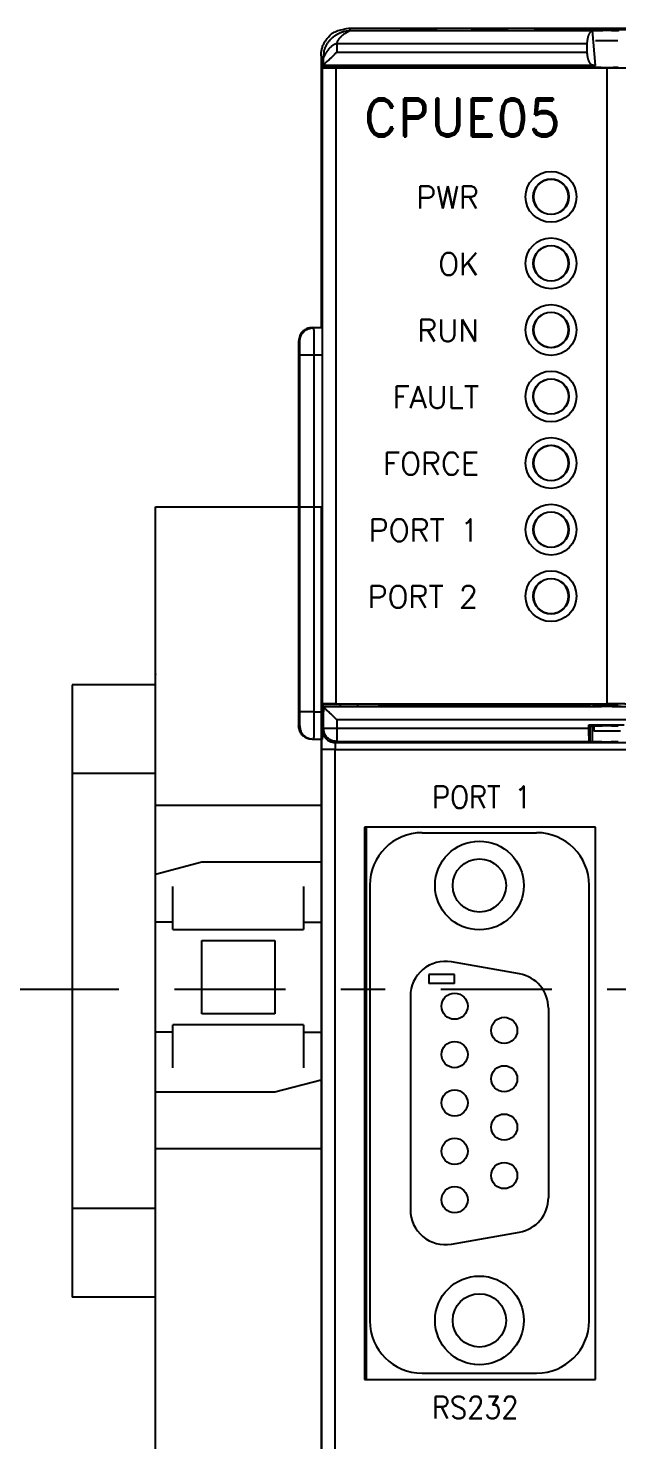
# Model space of a CAD drawing. Header units: inches. Extents: x -4 to 280, y -9 to 35.
# Drawn here: x 34.318 to 35.646, y 14.003 to 17.186 of the extents above; entities that cross this region are included whole.
import ezdxf
from ezdxf.enums import TextEntityAlignment as Align

# ---------------------------------------------------------------- set-up
doc = ezdxf.new("R2010")
doc.units = ezdxf.units.IN
doc.header["$LTSCALE"] = 0.5
doc.header["$MEASUREMENT"] = 0
doc.linetypes.add('BORDER', pattern=[1.75, 0.5, -0.25, 0.5, -0.25, 0, -0.25])
doc.linetypes.add('DOT', pattern=[0.25, 0, -0.25])
doc.layers.get('Defpoints').update_dxf_attribs({"color": 252})
for name, color, linetype in [('1', 7, 'Continuous'), ('cpue05', 7, 'Continuous'), ('DATABOLD', 1, 'Continuous'), ('DATASM', 7, 'Continuous')]:
    doc.layers.add(name, color=color, linetype=linetype)
doc.styles.add('ROMAND', font='romand')
doc.styles.add('RomanS', font='romans.shx', dxfattribs={"width": 0.85})

# ---------------------------------------------------------------- blocks, each defined once
blk = doc.blocks.new('IC200CPUE05')
at = {"layer": 'cpue05', "linetype": 'Continuous'}
for p, q in [((-7.9773, 0.4953), (-6.8232, 0.4953)), ((-7.9773, 0.4953), (-7.9721, 0.4901)), ((-7.9721, 0.4901), (-7.4279, 0.4904)), ((-7.859, 0.4944), (-7.7797, 0.4944)), ((-7.8587, 0.492), (-7.859, 0.4944)), ((-7.7799, 0.492), (-7.8587, 0.492)), ((-7.7797, 0.4944), (-7.7799, 0.492)), ((-7.699, 0.4944), (-7.6197, 0.4944)), ((-7.6987, 0.492), (-7.699, 0.4944)), ((-7.6199, 0.492), (-7.6987, 0.492)), ((-7.6197, 0.4944), (-7.6199, 0.492)), ((-7.5572, 0.4916), (-7.5572, 0.4942)), ((-7.5572, 0.4942), (-7.5465, 0.4941)), ((-7.5572, 0.4942), (-7.5572, 0.4916)), ((-7.1052, 0.4917), (-7.5572, 0.4916)), ((-7.5465, 0.4941), (-6.8101, 0.4941)), ((-7.5465, 0.4916), (-7.5465, 0.4941)), ((-7.5465, 0.4941), (-7.5417, 0.4917)), ((-7.4209, 0.4116), (-7.4279, 0.4904)), ((-7.4395, 0.4601), (-8.0041, 0.4601)), ((-8.0041, 0.4601), (-8.0041, 0.4417)), ((-7.4395, 0.4417), (-7.4395, 0.4601)), ((-7.3709, 0.4669), (-7.4209, 0.4669)), ((-8.0393, 0.4333), (-8.0393, -0.1792)), ((-8.0341, 0.4281), (-8.0393, 0.4333)), ((-8.0346, 0.4112), (-8.0346, 0.418)), ((-8.0341, 0.4281), (-8.0341, 0.4281)), ((-8.0341, 0.4281), (-8.0341, 0.4281)), ((-8.0341, 0.4117), (-8.0341, 0.4281)), ((-8.0041, 0.4417), (-7.4395, 0.4417)), ((-7.9964, 0.4069), (-8.0364, 0.4069)), ((-8.0364, 0.4069), (-8.0359, 0.4064)), ((-8.0359, -1.0276), (-8.0359, 0.4064)), ((-8.0349, 0.4109), (-8.0346, 0.4112)), ((-8.0349, 0.4069), (-8.0349, 0.4109)), ((-8.0349, 0.4109), (-8.0346, 0.4109)), ((-7.9959, 0.4112), (-8.0346, 0.4112)), ((-7.4257, 0.4117), (-8.0341, 0.4117)), ((-8.0341, 0.4117), (-8.0341, 0.4117)), ((-8.0341, 0.4117), (-8.0341, 0.4117)), ((-8.0059, 0.4059), (-7.3944, 0.4059)), ((-8.0059, 0.4059), (-8.0059, -1.027)), ((-7.9106, 0.4112), (-7.9569, 0.4112)), ((-7.9568, 0.4109), (-7.4244, 0.4109)), ((-7.4244, 0.4069), (-7.9564, 0.4069)), ((-7.4209, 0.4116), (-7.4257, 0.4117)), ((-7.4244, 0.4116), (-7.4244, 0.4069)), ((-7.3944, -1.027), (-7.3944, 0.4059)), ((-8.059, -0.1792), (-8.0562, -0.1792)), ((-8.0562, -0.1792), (-8.0372, -0.1792)), ((-8.0872, -0.2102), (-8.09, -0.2102)), ((-8.0903, -0.2412), (-8.0902, -1.0452)), ((-8.0868, -1.0452), (-8.0869, -0.2412)), ((-8.0556, -0.2412), (-8.0556, -1.0452)), ((-8.0366, -0.2412), (-8.0556, -0.2412)), ((-8.0366, -0.2412), (-8.0366, -1.0452)), ((-8.0556, -1.0452), (-8.0366, -1.0452)), ((-8.0364, -1.0281), (-8.0359, -1.0276)), ((-8.0364, -1.0281), (-7.9964, -1.0281)), ((-8.0349, -1.0325), (-8.0349, -1.0281)), ((-8.0346, -1.0328), (-8.0349, -1.0325)), ((-8.0346, -1.0325), (-8.0349, -1.0325)), ((-8.0346, -1.0396), (-8.0346, -1.0328)), ((-8.0346, -1.0328), (-7.9958, -1.0328)), ((-8.0341, -1.0333), (-8.0344, -1.058)), ((-8.0341, -1.0817), (-8.0341, -1.0333)), ((-8.0341, -1.0333), (-7.4075, -1.0333)), ((-8.0341, -1.0333), (-8.0341, -1.0333)), ((-8.0341, -1.0333), (-8.0341, -1.0333)), ((-8.0059, -1.027), (-7.3944, -1.027)), ((-7.957, -1.0328), (-7.9106, -1.0328)), ((-7.9564, -1.0281), (-7.4244, -1.0281)), ((-7.449, -1.0325), (-7.9106, -1.0325)), ((-7.449, -1.0281), (-7.449, -1.0325)), ((-7.4353, -1.0325), (-7.449, -1.0325)), ((-7.4322, -1.033), (-7.4353, -1.0325)), ((-7.4244, -1.0281), (-7.4244, -1.0332)), ((-7.3838, -1.0333), (-7.3413, -1.0333)), ((-8.0899, -1.0762), (-8.0871, -1.0762)), ((-8.0367, -1.0843), (-8.0341, -1.0817)), ((-8.0341, -1.0817), (-8.0041, -1.0817)), ((-7.341, -1.0633), (-8.0041, -1.0633)), ((-8.0041, -1.0633), (-8.0041, -1.0817)), ((-8.0041, -1.0817), (-7.4361, -1.0817)), ((-8.0041, -1.0817), (-8.0041, -1.1117)), ((-7.4361, -1.0747), (-7.3561, -1.0747)), ((-7.4361, -1.0817), (-7.4361, -1.0747)), ((-7.4329, -1.0778), (-7.4361, -1.0747)), ((-7.4329, -1.112), (-7.4329, -1.0778)), ((-7.4322, -1.0778), (-7.4329, -1.0778)), ((-7.4281, -1.0778), (-7.4322, -1.0778)), ((-7.4281, -1.112), (-7.4281, -1.0778)), ((-7.4244, -1.077), (-7.4244, -1.0881)), ((-8.0561, -1.1072), (-8.0589, -1.1072)), ((-8.0371, -1.1072), (-8.0561, -1.1072)), ((-8.0393, -1.1072), (-8.0393, -4.4827)), ((-8.007, -1.1146), (-8.0041, -1.1117)), ((-8.0041, -1.1117), (-7.4345, -1.1117)), ((-7.4345, -1.1117), (-7.4329, -1.112)), ((-7.4329, -1.112), (-7.4281, -1.112)), ((-7.4244, -1.0881), (-7.3644, -1.0881)), ((-8.0374, -4.4807), (-8.0374, -1.1296)), ((-8.0074, -4.5127), (-8.0074, -1.1296)), ((-8.0074, -1.1296), (-7.3442, -1.1296)), ((-7.3442, -1.1146), (-8.007, -1.1146)), ((-7.9413, -1.3047), (-7.9413, -2.5497)), ((-7.4213, -1.3047), (-7.9413, -1.3047)), ((-7.9375, -1.3047), (-7.9375, -2.5497)), ((-7.4213, -2.5497), (-7.4213, -1.3047)), ((-7.9413, -1.3061), (-7.9395, -1.3079)), ((-7.9395, -1.3229), (-7.9413, -1.3229)), ((-7.9395, -1.3079), (-7.9395, -1.3229)), ((-7.9395, -1.3079), (-7.9375, -1.3079)), ((-7.9395, -2.2368), (-7.9395, -1.3229)), ((-7.9395, -1.3229), (-7.9375, -1.3229)), ((-7.8115, -1.3174), (-7.5536, -1.3174)), ((-7.9296, -1.4355), (-7.9296, -2.4173)), ((-7.4355, -2.4173), (-7.4355, -1.4355)), ((-7.5921, -1.6355), (-7.7457, -1.6084)), ((-7.7385, -1.6369), (-7.7966, -1.6369)), ((-7.7966, -1.6369), (-7.7966, -1.6575)), ((-7.7385, -1.6575), (-7.7385, -1.6369)), ((-7.8381, -1.6859), (-7.8381, -2.1669)), ((-7.7385, -1.6575), (-7.7966, -1.6575)), ((-7.5271, -1.713), (-7.5271, -2.1399)), ((-7.7457, -2.2445), (-7.5921, -2.2174)), ((-7.9413, -2.2368), (-7.9395, -2.2368)), ((-7.9395, -2.2518), (-7.9413, -2.2536)), ((-7.9395, -2.2368), (-7.9395, -2.2518)), ((-7.9375, -2.2368), (-7.9395, -2.2368)), ((-7.9375, -2.2518), (-7.9395, -2.2518)), ((-7.9413, -2.2936), (-7.9395, -2.2954)), ((-7.9395, -2.3104), (-7.9413, -2.3104)), ((-7.9395, -2.2954), (-7.9395, -2.3104)), ((-7.9395, -2.2954), (-7.9375, -2.2954)), ((-7.9395, -2.5497), (-7.9395, -2.3104)), ((-7.9395, -2.3104), (-7.9375, -2.3104)), ((-7.8115, -2.5354), (-7.5536, -2.5354)), ((-7.9413, -2.5497), (-7.4213, -2.5497))]:
    blk.add_line(p, q, dxfattribs=at)
for points in [[(-8.0393, 0.4333), (-8.0389, 0.4409, -0.03469), (-8.0375, 0.4484, -0.03034), (-8.035, 0.4561, -0.031029), (-8.0314, 0.4636, -0.038882), (-8.0265, 0.4707, -0.032513), (-8.0212, 0.4771, -0.016697), (-8.0156, 0.4826, -0.041337), (-8.0076, 0.4874, -0.069733), (-7.9947, 0.4916, -0.037471), (-7.9773, 0.4953, -0.019947)], [(-8.0322, 0.4399), (-8.0325, 0.4404, -0.156825), (-8.0327, 0.4412, -0.079891), (-8.0326, 0.4424, -0.038458), (-8.0323, 0.444, -0.023043), (-8.0319, 0.4458, -0.016186), (-8.0312, 0.4478, -0.012847), (-8.0304, 0.45, -0.010927), (-8.0293, 0.4524, -0.010148), (-8.0282, 0.4549, -0.009759), (-8.0268, 0.4574, -0.009913), (-8.0253, 0.46, -0.010313), (-8.0237, 0.4626, -0.011318), (-8.0219, 0.4651, -0.01189), (-8.02, 0.4675, -0.012165), (-8.018, 0.4698, -0.012363), (-8.0159, 0.472, -0.01222), (-8.0137, 0.4741, -0.012111), (-8.0115, 0.4761, -0.012054), (-8.0091, 0.4779, -0.012159), (-8.0066, 0.4797, -0.012374), (-8.0041, 0.4813, -0.012023), (-8.0014, 0.4828, -0.011231), (-7.9988, 0.4841, -0.012398), (-7.996, 0.4854, -0.014835), (-7.9931, 0.4864, -0.011251), (-7.9903, 0.4874, -0.003762), (-7.9878, 0.4882, -0.01596), (-7.9844, 0.4889, -0.027763), (-7.9791, 0.4895, -0.01347), (-7.9721, 0.4901, -0.007025)], [(-7.9721, 0.4901), (-7.9722, 0.4901, -0.046298), (-7.9725, 0.49, -0.006269), (-7.9728, 0.4898, -0.000739), (-7.9734, 0.4896, 0.002747), (-7.9741, 0.4893, 0.003582), (-7.9749, 0.489, 0.003989), (-7.9758, 0.4886, 0.004179), (-7.9768, 0.4881, 0.004616), (-7.978, 0.4875, 0.004781), (-7.9793, 0.4868, 0.005099), (-7.9806, 0.4861, 0.005254), (-7.982, 0.4852, 0.005556), (-7.9836, 0.4843, 0.005702), (-7.9851, 0.4833, 0.006065), (-7.9868, 0.4822, 0.006104), (-7.9884, 0.481, 0.006336), (-7.99, 0.4798, 0.006659), (-7.9915, 0.4786, 0.00677), (-7.993, 0.4773, 0.00711), (-7.9945, 0.476, 0.007817), (-7.9959, 0.4747, 0.008149), (-7.9972, 0.4734, 0.008131), (-7.9984, 0.472, 0.010009), (-7.9995, 0.4706, 0.013861), (-8.0005, 0.4692, 0.011514), (-8.0014, 0.4679, 0.003038), (-8.0022, 0.4667, 0.019783), (-8.0029, 0.4653, 0.045626), (-8.0035, 0.463, 0.026743), (-8.0041, 0.4601, 0.014801)], [(-7.5417, 0.4917), (-7.5417, 0.4917), (-7.5417, 0.4916), (-7.5417, 0.4916), (-7.5417, 0.4916, -1), (-7.5417, 0.4916), (-7.5417, 0.4916)], [(-7.4395, 0.4601), (-7.4395, 0.4622, -0.008475), (-7.4394, 0.4643, -0.009166), (-7.4392, 0.4663, -0.009304), (-7.4389, 0.4683, -0.008784), (-7.4386, 0.4702, -0.008543), (-7.4383, 0.4721, -0.008382), (-7.4378, 0.4739, -0.008243), (-7.4374, 0.4756, -0.007927), (-7.4369, 0.4772, -0.008038), (-7.4363, 0.4788, -0.008504), (-7.4357, 0.4803, -0.009372), (-7.4351, 0.4817, -0.01071), (-7.4345, 0.483, -0.012357), (-7.4338, 0.4843, -0.01449), (-7.4331, 0.4854, -0.0165), (-7.4324, 0.4864, -0.017916), (-7.4316, 0.4872, -0.016835), (-7.4309, 0.488, -0.012933), (-7.4302, 0.4886, -0.014202), (-7.4295, 0.4892, -0.015163), (-7.4287, 0.4898, -0.012259), (-7.4279, 0.4904, -0.011666)], [(-7.4209, 0.4906), (-7.4238, 0.4905, -0.000129), (-7.4255, 0.4905, -0.00059), (-7.4259, 0.4905, -0.012322), (-7.4254, 0.4905, -0.004751), (-7.4243, 0.4905, -0.000946), (-7.4226, 0.4905, -0.000743), (-7.4208, 0.4906, -0.000647), (-7.4187, 0.4906, -0.000487), (-7.4163, 0.4906, -0.000387), (-7.4138, 0.4906, -0.000332), (-7.4111, 0.4906, -0.000295), (-7.4083, 0.4906, -0.00027), (-7.4053, 0.4906, -0.000241), (-7.4022, 0.4907, -0.00022), (-7.3991, 0.4907, -0.00021), (-7.396, 0.4907, -0.000202), (-7.393, 0.4907, -0.000203), (-7.39, 0.4907, -0.000206), (-7.3872, 0.4907, -0.000213), (-7.3844, 0.4906, -0.000223), (-7.3817, 0.4906, -0.000239), (-7.3792, 0.4906, -0.00026), (-7.3768, 0.4906, -0.000291), (-7.3746, 0.4906, -0.000333), (-7.3725, 0.4906, -0.000393), (-7.3706, 0.4906, -0.000477), (-7.369, 0.4905, -0.000612)], [(-7.3675, 0.4903, -0.001281), (-7.3709, 0.4902, -0.000494)], [(-8.0041, 0.4601), (-8.0054, 0.46, 0.029843), (-8.0067, 0.4598, 0.028352), (-8.008, 0.4594, 0.025186), (-8.0093, 0.4588, 0.021386), (-8.0107, 0.4582, 0.018438), (-8.0121, 0.4573, 0.0161), (-8.0135, 0.4564, 0.014131), (-8.0148, 0.4553, 0.012462), (-8.0162, 0.4542, 0.011108), (-8.0176, 0.4529, 0.009985), (-8.019, 0.4516, 0.009103), (-8.0203, 0.4501, 0.008362), (-8.0217, 0.4486, 0.007745), (-8.023, 0.447, 0.007312), (-8.0243, 0.4454, 0.006831), (-8.0255, 0.4438, 0.006435), (-8.0266, 0.4422, 0.006411), (-8.0276, 0.4406, 0.006108), (-8.0286, 0.4391, 0.005652), (-8.0295, 0.4377, 0.004854), (-8.0302, 0.4363, 0.005384), (-8.031, 0.435, 0.007153), (-8.0316, 0.4338, 0.004373), (-8.0321, 0.4327, -0.005381), (-8.0326, 0.4318, 0.006656), (-8.033, 0.4308, 0.03566), (-8.0335, 0.4294, -0.000801), (-8.0336, 0.4296), (-8.0332, 0.4332, -0.011856), (-8.0322, 0.4399, -0.002899)], [(-8.0339, 0.4364), (-8.034, 0.4359, 0.002012), (-8.034, 0.4354, 0.002), (-8.0341, 0.4349, 0.002016), (-8.0341, 0.4344, 0.002056), (-8.0341, 0.4339, 0.001997), (-8.0342, 0.4334, 0.001864), (-8.0342, 0.4329, 0.002055), (-8.0343, 0.4324, 0.002446), (-8.0343, 0.4319, 0.001857), (-8.0343, 0.4314, 0.000642), (-8.0343, 0.4309, 0.002613), (-8.0343, 0.4304, 0.00449), (-8.0343, 0.4295, 0.002195), (-8.0343, 0.4283, 0.001164)], [(-8.0341, 0.4117), (-8.034, 0.4119, -0.010329), (-8.0336, 0.4123, -0.00092), (-8.0329, 0.413, -0.001012), (-8.0321, 0.414, -0.002137), (-8.031, 0.4151, -0.002421), (-8.0298, 0.4164, -0.002632), (-8.0284, 0.4178, -0.002962), (-8.0268, 0.4193, -0.003638), (-8.0252, 0.4209, -0.003555), (-8.0234, 0.4226, -0.003022), (-8.0216, 0.4242, -0.001701), (-8.0197, 0.426, 0.000703), (-8.0177, 0.4278, 0.00061), (-8.0158, 0.4296, -0.001671), (-8.014, 0.4312, 0.00432), (-8.0118, 0.4334, 0.011875), (-8.0085, 0.4369, 0.00597), (-8.0041, 0.4417, 0.002862)], [(-7.4257, 0.4117), (-7.4266, 0.4118, -0.031534), (-7.4275, 0.412, -0.031093), (-7.4283, 0.4123, -0.029983), (-7.4292, 0.4127, -0.028826), (-7.43, 0.4132, -0.02703), (-7.4308, 0.4138, -0.025029), (-7.4316, 0.4146, -0.022973), (-7.4324, 0.4155, -0.021269), (-7.4331, 0.4165, -0.018936), (-7.4338, 0.4176, -0.016528), (-7.4345, 0.4188, -0.014428), (-7.4351, 0.4201, -0.012632), (-7.4357, 0.4215, -0.010629), (-7.4363, 0.423, -0.008574), (-7.4369, 0.4246, -0.008779), (-7.4374, 0.4262, -0.010311), (-7.4378, 0.428, -0.007151), (-7.4383, 0.4297, -0.001317), (-7.4386, 0.4313, -0.011587), (-7.4389, 0.4335, -0.020752), (-7.4393, 0.437, -0.009517), (-7.4395, 0.4417, -0.004707)], [(-8.0359, 0.4064), (-8.0357, 0.4063, 0.083291), (-8.0352, 0.4063, 0.015808), (-8.0344, 0.4062, 0.006157), (-8.0333, 0.4062, 0.003316), (-8.032, 0.4061, 0.002026), (-8.0305, 0.4061, 0.001362), (-8.0288, 0.4061, 0.001131), (-8.0268, 0.406, 0.001053), (-8.0246, 0.406, 0.000652), (-8.0224, 0.406, 0.000191), (-8.0203, 0.4059, 0.000785), (-8.0173, 0.4059, 0.001158), (-8.0125, 0.4059, 0.000497), (-8.0059, 0.4059, 0.000244)], [(-7.9564, 0.4069), (-7.9566, 0.4069, -0.342385), (-7.9572, 0.4068, -0.014392), (-7.9583, 0.4068, -0.004917), (-7.9598, 0.4067, -0.002985), (-7.9619, 0.4067, -0.001865), (-7.9645, 0.4066, -0.001335), (-7.9674, 0.4066, -0.001026), (-7.9706, 0.4066, -0.000869), (-7.9739, 0.4066, -0.000768), (-7.9772, 0.4066, -0.000679), (-7.9803, 0.4066, -0.000697), (-7.9831, 0.4066, -0.000798), (-7.9856, 0.4066, -0.000722), (-7.9879, 0.4066, -0.000127), (-7.99, 0.4067, -0.001134), (-7.9921, 0.4067, -0.004178), (-7.9943, 0.4068, -0.004855), (-7.9964, 0.4069, -0.003963)], [(-7.4244, 0.4113), (-7.4257, 0.4113, -0.001301), (-7.4267, 0.4114, -0.00197), (-7.4274, 0.4114, -0.004068), (-7.4278, 0.4114, -0.01647), (-7.4278, 0.4114), (-7.4277, 0.4115, -0.034559), (-7.4273, 0.4115, -0.020266), (-7.4263, 0.4115, -0.0055), (-7.4242, 0.4116, -0.001223), (-7.4209, 0.4116, -0.000497)], [(-7.3702, 0.4066, -0.001454), (-7.3722, 0.4066, -0.001068), (-7.3745, 0.4065, -0.000939), (-7.3771, 0.4065, -0.000801), (-7.3801, 0.4065, -0.000709), (-7.3834, 0.4064, -0.000632), (-7.3869, 0.4064, -0.000596), (-7.3906, 0.4064, -0.000563), (-7.3944, 0.4064, -0.000549), (-7.3982, 0.4064, -0.000552), (-7.4019, 0.4064, -0.000571), (-7.4054, 0.4064, -0.000593), (-7.4087, 0.4065, -0.000598), (-7.4117, 0.4065, -0.000714), (-7.4143, 0.4065, -0.000962), (-7.4167, 0.4066, -0.000922), (-7.4186, 0.4066, -0.000229), (-7.4202, 0.4066, -0.00153), (-7.4216, 0.4067, -0.006021), (-7.423, 0.4068, -0.006884), (-7.4244, 0.4069, -0.006449)], [(-7.3944, 0.4059), (-7.3904, 0.4059, 0.000534), (-7.3865, 0.4059, 0.000596), (-7.3826, 0.4059, 0.000579), (-7.3789, 0.4059, 0.000468), (-7.3752, 0.406, 0.000391), (-7.3716, 0.406, 0.000321), (-7.3681, 0.4061, 0.000246), (-7.3647, 0.4061, 0.000136), (-7.3614, 0.4062, 0.000078), (-7.3583, 0.4062, 0.000064), (-7.3553, 0.4062, 0.000093), (-7.3524, 0.4063, 0.000183), (-7.3497, 0.4063, 0.000251), (-7.3472, 0.4064, 0.000305), (-7.3449, 0.4064, 0.00049), (-7.3428, 0.4065, 0.00089), (-7.3409, 0.4065, 0.000895), (-7.3393, 0.4065, 0.000204), (-7.3379, 0.4066, 0.002005), (-7.3367, 0.4067, 0.00791), (-7.3355, 0.4068, 0.010052), (-7.3344, 0.4069, 0.010033)], [(-8.059, -0.1792), (-8.0628, -0.1795, 0.034693), (-8.0666, -0.1802, 0.030343), (-8.0704, -0.1814, 0.031032), (-8.0742, -0.1832, 0.038887), (-8.0777, -0.1856, 0.032518), (-8.0809, -0.1883, 0.0167), (-8.0837, -0.1911, 0.041342), (-8.0861, -0.1951, 0.069741), (-8.0882, -0.2016, 0.037474), (-8.09, -0.2102, 0.019948)], [(-8.0872, -0.2102), (-8.087, -0.2065, -0.034691), (-8.0862, -0.2027, -0.030342), (-8.085, -0.1988, -0.031031), (-8.0832, -0.1951, -0.038886), (-8.0808, -0.1915, -0.032517), (-8.0781, -0.1883, -0.0167), (-8.0753, -0.1856, -0.041342), (-8.0713, -0.1832, -0.069742), (-8.0649, -0.1811, -0.037476), (-8.0562, -0.1792, -0.019949)], [(-8.0562, -0.1792), (-8.0561, -0.1797, -0.131935), (-8.056, -0.1811, -0.00788), (-8.056, -0.1836, -0.002968), (-8.0559, -0.1872, -0.001836), (-8.0558, -0.192, -0.000889), (-8.0558, -0.1974, -0.000354), (-8.0557, -0.2029, -0.000716), (-8.0557, -0.2109, -0.000832), (-8.0557, -0.2239, -0.000363), (-8.0556, -0.2412, -0.000182)], [(-8.0372, -0.1792), (-8.0371, -0.1797, -0.132022), (-8.037, -0.1811, -0.007885), (-8.037, -0.1836, -0.00297), (-8.0369, -0.1872, -0.001837), (-8.0368, -0.192, -0.00089), (-8.0368, -0.1974, -0.000354), (-8.0367, -0.2029, -0.000717), (-8.0367, -0.2109, -0.000833), (-8.0367, -0.2239, -0.000363), (-8.0366, -0.2412, -0.000182)], [(-8.09, -0.2102), (-8.09, -0.2105, 0.131726), (-8.0901, -0.2112, 0.007875), (-8.0901, -0.2124, 0.002967), (-8.0901, -0.2142, 0.001836), (-8.0902, -0.2166, 0.000889), (-8.0902, -0.2193, 0.000354), (-8.0902, -0.2221, 0.000716), (-8.0903, -0.2261, 0.000832), (-8.0903, -0.2326, 0.000363), (-8.0903, -0.2412, 0.000182)], [(-8.0869, -0.2412), (-8.0869, -0.2375, 0.000304), (-8.0869, -0.2337, 0.000274), (-8.0869, -0.2298, 0.000298), (-8.0869, -0.2261, 0.000417), (-8.087, -0.2225, 0.000418), (-8.087, -0.2193, 0.000248), (-8.087, -0.2166, 0.00073), (-8.087, -0.2142, 0.002308), (-8.0871, -0.2121, 0.003367), (-8.0872, -0.2102, 0.004022)], [(-8.0556, -0.2412), (-8.0594, -0.2412, 0), (-8.0632, -0.2412, 0), (-8.067, -0.2412, 0), (-8.0708, -0.2412, -0.000001), (-8.0744, -0.2412, -0.000001), (-8.0776, -0.2412, 0), (-8.0804, -0.2412, -0.000001), (-8.0828, -0.2412, -0.000003), (-8.085, -0.2412, -0.000005), (-8.0869, -0.2412, -0.000006)], [(-8.0902, -1.0452), (-8.0902, -1.049, 0.000304), (-8.0902, -1.0528, 0.000275), (-8.0902, -1.0566, 0.000299), (-8.0902, -1.0604, 0.000418), (-8.0902, -1.064, 0.000418), (-8.0901, -1.0672, 0.000248), (-8.0901, -1.0699, 0.000731), (-8.0901, -1.0723, 0.002313), (-8.09, -1.0744, 0.003374), (-8.0899, -1.0762, 0.004031)], [(-8.0871, -1.0762), (-8.0871, -1.076, 0.131626), (-8.087, -1.0753, 0.00786), (-8.087, -1.0741, 0.00296), (-8.087, -1.0723, 0.001832), (-8.0869, -1.0698, 0.000887), (-8.0869, -1.0672, 0.000353), (-8.0869, -1.0644, 0.000715), (-8.0869, -1.0604, 0.00083), (-8.0869, -1.0539, 0.000362), (-8.0868, -1.0452, 0.000182)], [(-8.0556, -1.0452), (-8.0593, -1.0452, 0), (-8.0631, -1.0452, 0), (-8.067, -1.0452, 0), (-8.0708, -1.0452, 0), (-8.0743, -1.0452, 0), (-8.0776, -1.0452, 0), (-8.0803, -1.0452, -0.000001), (-8.0827, -1.0452, -0.000002), (-8.0849, -1.0452, -0.000003), (-8.0868, -1.0452, -0.000003)], [(-8.0556, -1.0452), (-8.0556, -1.0528, -0.000304), (-8.0556, -1.0604, -0.000274), (-8.0556, -1.068, -0.000299), (-8.0556, -1.0756, -0.000417), (-8.0557, -1.0827, -0.000418), (-8.0557, -1.0891, -0.000248), (-8.0558, -1.0946, -0.00073), (-8.0558, -1.0993, -0.00231), (-8.056, -1.1035, -0.00337), (-8.0561, -1.1072, -0.004026)], [(-8.0366, -1.0452), (-8.0366, -1.0528, -0.000304), (-8.0366, -1.0604, -0.000274), (-8.0366, -1.068, -0.000298), (-8.0366, -1.0756, -0.000417), (-8.0367, -1.0827, -0.000417), (-8.0367, -1.0891, -0.000248), (-8.0368, -1.0946, -0.000729), (-8.0368, -1.0993, -0.002306), (-8.037, -1.1035, -0.003364), (-8.0371, -1.1072, -0.004018)], [(-8.0059, -1.027), (-8.0089, -1.027, 0.000414), (-8.0118, -1.027, 0.000446), (-8.0146, -1.0271, 0.000469), (-8.0173, -1.0271, 0.000489), (-8.0199, -1.0271, 0.00051), (-8.0224, -1.0271, 0.00052), (-8.0247, -1.0272, 0.000636), (-8.0268, -1.0272, 0.000892), (-8.0288, -1.0272, 0.000846), (-8.0305, -1.0273, 0.000309), (-8.032, -1.0273, 0.001563), (-8.0333, -1.0274, 0.005559), (-8.0346, -1.0274, 0.006945), (-8.0359, -1.0276, 0.006788)], [(-8.0041, -1.0633), (-8.006, -1.0611, 0.006407), (-8.0079, -1.059, 0.006974), (-8.0098, -1.057, 0.006512), (-8.0118, -1.055, 0.004966), (-8.0138, -1.0531, 0.003872), (-8.0158, -1.0512, 0.00289), (-8.0178, -1.0493, 0.001982), (-8.0197, -1.0476, 0.00086), (-8.0216, -1.0458, -0.000262), (-8.0234, -1.0441, -0.001728), (-8.0252, -1.0425, -0.002787), (-8.0268, -1.0409, -0.003618), (-8.0284, -1.0394, -0.003658), (-8.0298, -1.038, -0.00281), (-8.031, -1.0367, -0.002705), (-8.0321, -1.0356, -0.002537), (-8.0331, -1.0344, -0.00239), (-8.0341, -1.0333, -0.002882)], [(-7.9964, -1.0281), (-7.9963, -1.028, -0.341969), (-7.9956, -1.028, -0.014387), (-7.9946, -1.0279, -0.004916), (-7.993, -1.0279, -0.002984), (-7.9909, -1.0278, -0.001864), (-7.9883, -1.0278, -0.001335), (-7.9854, -1.0278, -0.001026), (-7.9822, -1.0278, -0.000869), (-7.9789, -1.0277, -0.000768), (-7.9756, -1.0277, -0.000679), (-7.9725, -1.0277, -0.000697), (-7.9697, -1.0278, -0.000798), (-7.9672, -1.0278, -0.000722), (-7.9649, -1.0278, -0.000127), (-7.9628, -1.0278, -0.001134), (-7.9607, -1.0279, -0.004177), (-7.9586, -1.028, -0.004855), (-7.9564, -1.0281, -0.003964)], [(-7.4075, -1.0333), (-7.4107, -1.0333, -0.000277), (-7.4137, -1.0333, -0.000307), (-7.4165, -1.0332, -0.000369), (-7.4191, -1.0332, -0.000501), (-7.4213, -1.0332, -0.000536), (-7.4232, -1.0332, -0.000348), (-7.4248, -1.0332, -0.00097), (-7.4261, -1.0331, -0.003121), (-7.4272, -1.0331, -0.004755), (-7.4281, -1.033, -0.006403)], [(-7.4244, -1.0281), (-7.4242, -1.028, -0.098802), (-7.4236, -1.028, -0.018041), (-7.4227, -1.0279, -0.006323), (-7.4216, -1.0279, -0.003008), (-7.4202, -1.0278, -0.002007), (-7.4186, -1.0278, -0.001454), (-7.4166, -1.0277, -0.001069), (-7.4143, -1.0277, -0.000939), (-7.4117, -1.0277, -0.000801), (-7.4087, -1.0276, -0.000709), (-7.4054, -1.0276, -0.000632), (-7.4019, -1.0276, -0.000596), (-7.3982, -1.0276, -0.000563), (-7.3944, -1.0276, -0.000549), (-7.3906, -1.0276, -0.000552), (-7.3869, -1.0276, -0.000571), (-7.3834, -1.0276, -0.000593), (-7.3801, -1.0276, -0.000598), (-7.3772, -1.0277, -0.000714), (-7.3745, -1.0277, -0.000962), (-7.3722, -1.0277, -0.000922), (-7.3702, -1.0278, -0.000229)], [(-7.3838, -1.0333), (-7.3841, -1.0333, -0.000028), (-7.3844, -1.0333, -0.000027), (-7.3848, -1.0333, -0.000027), (-7.3851, -1.0333, -0.000027), (-7.3855, -1.0333, -0.000027), (-7.3858, -1.0333, -0.000027), (-7.3862, -1.0333, -0.000027), (-7.3865, -1.0333, -0.000027), (-7.3869, -1.0333, -0.000027), (-7.3872, -1.0333, -0.000026), (-7.3876, -1.0333, -0.000026), (-7.388, -1.0333, -0.000026), (-7.3884, -1.0333, -0.000026), (-7.3887, -1.0333, -0.000026), (-7.3891, -1.0333, -0.000026), (-7.3895, -1.0333, -0.000026), (-7.3899, -1.0333, -0.000026), (-7.3902, -1.0333, -0.000026), (-7.3906, -1.0333, -0.000026), (-7.391, -1.0333, -0.000026), (-7.3914, -1.0333, -0.000026), (-7.3918, -1.0333, -0.000026), (-7.3922, -1.0333, -0.000026), (-7.3926, -1.0333, -0.000026), (-7.393, -1.0333, -0.000027), (-7.3934, -1.0333, -0.000027), (-7.3938, -1.0333, -0.000027), (-7.3942, -1.0333, -0.000027), (-7.3946, -1.0333, -0.000027), (-7.395, -1.0333, -0.000027), (-7.3954, -1.0333, -0.000027), (-7.3958, -1.0333, -0.000027), (-7.3962, -1.0333, -0.000027), (-7.3966, -1.0333, -0.000027), (-7.3971, -1.0333, -0.000027), (-7.3975, -1.0333, -0.000027), (-7.3979, -1.0333, -0.000028), (-7.3983, -1.0333, -0.000028), (-7.3987, -1.0333, -0.000028), (-7.3991, -1.0333, -0.000028), (-7.3996, -1.0333, -0.000028), (-7.4, -1.0333, -0.000028), (-7.4004, -1.0333, -0.000028), (-7.4008, -1.0333, -0.000029), (-7.4012, -1.0333, -0.000029), (-7.4016, -1.0333, -0.000029), (-7.4021, -1.0333, -0.000029), (-7.4025, -1.0333, -0.00003), (-7.4029, -1.0333, -0.000029), (-7.4033, -1.0333, -0.000028), (-7.4037, -1.0333, -0.000031), (-7.4042, -1.0333, -0.000037), (-7.4046, -1.0333, -0.000028), (-7.405, -1.0333, -0.00001), (-7.4054, -1.0333, -0.000041), (-7.4058, -1.0333, -0.000071), (-7.4065, -1.0333, -0.000035), (-7.4075, -1.0333, -0.000019)], [(-7.3344, -1.0281), (-7.3346, -1.028, 0.104568), (-7.3351, -1.0279, 0.02237), (-7.3358, -1.0279, 0.008962), (-7.3367, -1.0278, 0.004712), (-7.3379, -1.0278, 0.002824), (-7.3393, -1.0277, 0.001873), (-7.3409, -1.0277, 0.001296), (-7.3428, -1.0276, 0.000926), (-7.3449, -1.0276, 0.000667), (-7.3472, -1.0275, 0.000479), (-7.3497, -1.0275, 0.000354), (-7.3524, -1.0275, 0.000262), (-7.3553, -1.0274, 0.000169), (-7.3583, -1.0274, 0.000062), (-7.3614, -1.0273, 0.000075), (-7.3647, -1.0273, 0.000182), (-7.3682, -1.0272, 0.000106), (-7.3716, -1.0272, -0.000125), (-7.3747, -1.0272, 0.000479), (-7.3789, -1.0271, 0.001132), (-7.3855, -1.0271, 0.000537), (-7.3944, -1.027, 0.000255)], [(-7.3631, -1.033), (-7.3632, -1.033, -0.134676), (-7.3634, -1.0331, -0.014945), (-7.3638, -1.0331, -0.005199), (-7.3643, -1.0331, -0.00269), (-7.3649, -1.0331, -0.001626), (-7.3657, -1.0331, -0.001101), (-7.3665, -1.0332, -0.000801), (-7.3675, -1.0332, -0.000619), (-7.3686, -1.0332, -0.000479), (-7.3697, -1.0332, -0.000373), (-7.371, -1.0332, -0.000338), (-7.3722, -1.0332, -0.000327), (-7.3736, -1.0332, -0.000225), (-7.3749, -1.0332, -0.000092), (-7.3761, -1.0333, -0.000252), (-7.3777, -1.0333, -0.000351), (-7.3803, -1.0333, -0.000155), (-7.3838, -1.0333, -0.000082)], [(-8.0589, -1.1072), (-8.0627, -1.107, -0.034694), (-8.0665, -1.1063, -0.030345), (-8.0703, -1.1051, -0.031033), (-8.0741, -1.1033, -0.038889), (-8.0777, -1.1008, -0.032519), (-8.0809, -1.0982, -0.0167), (-8.0836, -1.0954, -0.041343), (-8.086, -1.0914, -0.069741), (-8.0881, -1.0849, -0.037473), (-8.0899, -1.0762, -0.019948)], [(-8.0561, -1.1072), (-8.0599, -1.107, -0.034694), (-8.0637, -1.1063, -0.030344), (-8.0675, -1.1051, -0.031033), (-8.0713, -1.1033, -0.038889), (-8.0748, -1.1008, -0.032519), (-8.078, -1.0982, -0.0167), (-8.0808, -1.0954, -0.041343), (-8.0831, -1.0914, -0.06974), (-8.0853, -1.0849, -0.037473), (-8.0871, -1.0762, -0.019948)], [(-8.0041, -1.1117), (-8.0078, -1.1115, -0.034691), (-8.0115, -1.1108, -0.030341), (-8.0152, -1.1096, -0.031029), (-8.0188, -1.1079, -0.038883), (-8.0223, -1.1055, -0.032513), (-8.0254, -1.1029, -0.016697), (-8.028, -1.1003, -0.041336), (-8.0303, -1.0964, -0.069731), (-8.0324, -1.0901, -0.037469), (-8.0341, -1.0817, -0.019946)], [(-7.4345, -1.1117), (-7.4347, -1.1116, -0.196566), (-7.4348, -1.1113, -0.056718), (-7.4349, -1.1108, -0.022791), (-7.435, -1.1101, -0.011649), (-7.4351, -1.1093, -0.006862), (-7.4352, -1.1083, -0.004472), (-7.4353, -1.1071, -0.00307), (-7.4353, -1.1058, -0.002167), (-7.4354, -1.1044, -0.001471), (-7.4355, -1.1028, -0.000894), (-7.4356, -1.1011, -0.000931), (-7.4357, -1.0993, -0.001358), (-7.4358, -1.0973, -0.000914), (-7.4358, -1.0954, 0.000024), (-7.4359, -1.0936, -0.001756), (-7.436, -1.0911, -0.003407), (-7.436, -1.0871, -0.001561), (-7.4361, -1.0817, -0.000749)], [(-7.4281, -1.0778), (-7.428, -1.0777, -0.237526), (-7.4275, -1.0775, -0.055416), (-7.4267, -1.0773, -0.021053), (-7.4257, -1.0772, -0.011153), (-7.4243, -1.077, -0.006925), (-7.4228, -1.0769, -0.004859), (-7.4209, -1.0768, -0.003601), (-7.4188, -1.0766, -0.002852), (-7.4165, -1.0765, -0.002354), (-7.4139, -1.0764, -0.002029), (-7.4111, -1.0763, -0.001747), (-7.4082, -1.0763, -0.001593), (-7.4051, -1.0762, -0.001478), (-7.4019, -1.0762, -0.001381), (-7.3987, -1.0761, -0.001331), (-7.3955, -1.0761, -0.001296), (-7.3923, -1.0761, -0.001286), (-7.3892, -1.0762, -0.001304), (-7.3861, -1.0762, -0.001378), (-7.383, -1.0763, -0.001507), (-7.3801, -1.0763, -0.001593), (-7.3773, -1.0764, -0.00167), (-7.3747, -1.0765, -0.00205), (-7.3723, -1.0767, -0.002846), (-7.3702, -1.0768, -0.002856)], [(-7.4281, -1.0778), (-7.4281, -1.0778, -0.031581), (-7.4281, -1.0778, -0.003749), (-7.428, -1.0779, -0.000726), (-7.4279, -1.0779, 0.000877), (-7.4277, -1.0779, 0.001074), (-7.4276, -1.0779, 0.000999), (-7.4274, -1.078, 0.001471), (-7.4272, -1.078, 0.00216), (-7.4269, -1.078, 0.001262), (-7.4266, -1.0781, -0.000223), (-7.4264, -1.0781, 0.002571), (-7.426, -1.0782, 0.004338), (-7.4253, -1.0782, 0.001715), (-7.4244, -1.0783, 0.00076)], [(-8.0374, -1.1296), (-8.0374, -1.1284, -0.000057), (-8.0374, -1.1272, -0.000057), (-8.0374, -1.1261, -0.000057), (-8.0374, -1.1249, -0.000057), (-8.0374, -1.1237, -0.000057), (-8.0374, -1.1226, -0.000057), (-8.0374, -1.1214, -0.000058), (-8.0374, -1.1203, -0.00006), (-8.0374, -1.1191, -0.000059), (-8.0374, -1.118, -0.000056), (-8.0374, -1.1169, -0.000062), (-8.0374, -1.1158, -0.000075), (-8.0374, -1.1146, -0.000059), (-8.0374, -1.1136, -0.000021), (-8.0374, -1.1126, -0.000085), (-8.0373, -1.1114, -0.000152), (-8.0373, -1.1096, -0.000077), (-8.0373, -1.1072, -0.000042)], [(-8.0367, -1.0886), (-8.0361, -1.092, 0.03155), (-8.035, -1.0953, 0.028376), (-8.0335, -1.0986, 0.029247), (-8.0315, -1.1018, 0.035774), (-8.0291, -1.1047, 0.029693), (-8.0265, -1.1073, 0.014967), (-8.0239, -1.1095, 0.037583), (-8.0203, -1.1114, 0.063024), (-8.0146, -1.1131, 0.033689), (-8.007, -1.1146, 0.018159)], [(-7.4281, -1.112), (-7.428, -1.112, 0.121264), (-7.4277, -1.112, 0.012695), (-7.4272, -1.112, 0.004462), (-7.4265, -1.1121, 0.002336), (-7.4256, -1.1121, 0.0014), (-7.4245, -1.1121, 0.000954), (-7.4232, -1.1121, 0.000694), (-7.4218, -1.1121, 0.000535), (-7.4203, -1.1122, 0.000433), (-7.4186, -1.1122, 0.000362), (-7.4168, -1.1122, 0.000309), (-7.4149, -1.1122, 0.000271), (-7.4129, -1.1122, 0.000242), (-7.4107, -1.1122, 0.00022), (-7.4086, -1.1122, 0.000203), (-7.4063, -1.1123, 0.000191), (-7.4039, -1.1123, 0.000182), (-7.4015, -1.1123, 0.000176), (-7.3991, -1.1123, 0.000171), (-7.3966, -1.1123, 0.000169), (-7.3941, -1.1123, 0.000169), (-7.3916, -1.1123, 0.000171), (-7.389, -1.1123, 0.000174), (-7.3865, -1.1123, 0.000182), (-7.3839, -1.1122, 0.000191), (-7.3815, -1.1122, 0.000205), (-7.3792, -1.1122, 0.000227), (-7.377, -1.1122, 0.000249), (-7.375, -1.1122, 0.000269), (-7.373, -1.1122, 0.000285), (-7.3713, -1.1122, 0.000364), (-7.3696, -1.1122, 0.00053)], [(-8.0074, -1.1296), (-8.011, -1.1296, 0), (-8.0147, -1.1296, 0), (-8.0184, -1.1296, 0), (-8.022, -1.1296, 0), (-8.0254, -1.1296, 0), (-8.0285, -1.1296, 0), (-8.0311, -1.1296, 0), (-8.0335, -1.1296, -0.000001), (-8.0355, -1.1296, -0.000002), (-8.0374, -1.1296, -0.000002)], [(-8.007, -1.1146), (-8.007, -1.1146, 0.18072), (-8.007, -1.1147, 0.040612), (-8.0071, -1.1148, 0.016148), (-8.0071, -1.115, 0.008784), (-8.0071, -1.1152, 0.005462), (-8.0071, -1.1154, 0.003802), (-8.0071, -1.1157, 0.002767), (-8.0072, -1.1161, 0.002131), (-8.0072, -1.1165, 0.00168), (-8.0072, -1.1169, 0.001372), (-8.0072, -1.1174, 0.001147), (-8.0072, -1.1179, 0.000989), (-8.0073, -1.1184, 0.000861), (-8.0073, -1.119, 0.000764), (-8.0073, -1.1196, 0.000688), (-8.0073, -1.1203, 0.00063), (-8.0073, -1.1209, 0.000558), (-8.0073, -1.1216, 0.000485), (-8.0073, -1.1223, 0.000499), (-8.0073, -1.1231, 0.000557), (-8.0074, -1.1239, 0.000403), (-8.0074, -1.1246, 0.000145), (-8.0074, -1.1253, 0.000527), (-8.0074, -1.1262, 0.000844), (-8.0074, -1.1277, 0.000398), (-8.0074, -1.1296, 0.000208)], [(-7.9413, -1.308), (-7.9413, -1.308, -0.000512), (-7.9413, -1.308, -0.000513), (-7.9412, -1.308, -0.000514), (-7.9412, -1.308, -0.000513), (-7.9412, -1.308, -0.000512), (-7.9411, -1.308, -0.000512), (-7.9411, -1.308, -0.000512), (-7.9411, -1.308, -0.000511), (-7.9411, -1.308, -0.000511), (-7.941, -1.308, -0.000511), (-7.941, -1.308, -0.00051), (-7.941, -1.308, -0.00051), (-7.9409, -1.308, -0.00051), (-7.9409, -1.308, -0.000509), (-7.9409, -1.308, -0.000509), (-7.9408, -1.308, -0.000508), (-7.9408, -1.308, -0.000508), (-7.9408, -1.308, -0.000507), (-7.9407, -1.308, -0.000507), (-7.9407, -1.308, -0.000507), (-7.9407, -1.308, -0.000506), (-7.9407, -1.308, -0.000506), (-7.9406, -1.308, -0.000506), (-7.9406, -1.3079, -0.000505), (-7.9406, -1.3079, -0.000505), (-7.9405, -1.3079, -0.000504), (-7.9405, -1.3079, -0.000504), (-7.9405, -1.3079, -0.000504), (-7.9404, -1.3079, -0.000503), (-7.9404, -1.3079, -0.000503), (-7.9404, -1.3079, -0.000503), (-7.9403, -1.3079, -0.000502), (-7.9403, -1.3079, -0.000502), (-7.9403, -1.3079, -0.000501), (-7.9403, -1.3079, -0.000501), (-7.9402, -1.3079, -0.0005), (-7.9402, -1.3079, -0.0005), (-7.9402, -1.3079, -0.0005), (-7.9401, -1.3079, -0.000499), (-7.9401, -1.3079, -0.000499), (-7.9401, -1.3079, -0.000499), (-7.94, -1.3079, -0.000498), (-7.94, -1.3079, -0.000498), (-7.94, -1.3079, -0.000498), (-7.94, -1.3079, -0.000497), (-7.9399, -1.3079, -0.000493), (-7.9399, -1.3079, -0.000497), (-7.9399, -1.3079, -0.000507), (-7.9398, -1.3079, -0.000492), (-7.9398, -1.3079, -0.000459), (-7.9398, -1.3079, -0.000506), (-7.9397, -1.3079, -0.000602), (-7.9397, -1.3079, -0.000458), (-7.9397, -1.3079, -0.000159), (-7.9397, -1.3079, -0.000643), (-7.9396, -1.3079, -0.001104), (-7.9396, -1.3079, -0.000541), (-7.9395, -1.3079, -0.000287)], [(-7.9395, -2.2518), (-7.9395, -2.2518, -0.000493), (-7.9396, -2.2518, -0.000491), (-7.9396, -2.2518, -0.000491), (-7.9396, -2.2518, -0.000492), (-7.9397, -2.2518, -0.000492), (-7.9397, -2.2518, -0.000493), (-7.9397, -2.2518, -0.000493), (-7.9397, -2.2518, -0.000494), (-7.9398, -2.2518, -0.000494), (-7.9398, -2.2518, -0.000494), (-7.9398, -2.2518, -0.000495), (-7.9399, -2.2518, -0.000495), (-7.9399, -2.2517, -0.000496), (-7.9399, -2.2517, -0.000496), (-7.94, -2.2517, -0.000496), (-7.94, -2.2517, -0.000497), (-7.94, -2.2517, -0.000497), (-7.94, -2.2517, -0.000498), (-7.9401, -2.2517, -0.000498), (-7.9401, -2.2517, -0.000498), (-7.9401, -2.2517, -0.000499), (-7.9402, -2.2517, -0.000499), (-7.9402, -2.2517, -0.0005), (-7.9402, -2.2517, -0.0005), (-7.9403, -2.2517, -0.0005), (-7.9403, -2.2517, -0.000501), (-7.9403, -2.2517, -0.000501), (-7.9403, -2.2517, -0.000502), (-7.9404, -2.2517, -0.000502), (-7.9404, -2.2517, -0.000502), (-7.9404, -2.2517, -0.000503), (-7.9405, -2.2517, -0.000503), (-7.9405, -2.2517, -0.000503), (-7.9405, -2.2517, -0.000504), (-7.9406, -2.2517, -0.000504), (-7.9406, -2.2517, -0.000505), (-7.9406, -2.2517, -0.000505), (-7.9407, -2.2517, -0.000506), (-7.9407, -2.2517, -0.000506), (-7.9407, -2.2517, -0.000506), (-7.9407, -2.2517, -0.000507), (-7.9408, -2.2517, -0.000507), (-7.9408, -2.2517, -0.000507), (-7.9408, -2.2517, -0.000509), (-7.9409, -2.2517, -0.000508), (-7.9409, -2.2517, -0.000505), (-7.9409, -2.2517, -0.00051), (-7.941, -2.2517, -0.000521), (-7.941, -2.2517, -0.000506), (-7.941, -2.2517, -0.000473), (-7.9411, -2.2517, -0.000523), (-7.9411, -2.2517, -0.000624), (-7.9411, -2.2517, -0.000473), (-7.9411, -2.2517, -0.00016), (-7.9412, -2.2517, -0.00067), (-7.9412, -2.2517, -0.001154), (-7.9413, -2.2516, -0.000563), (-7.9413, -2.2516, -0.000298)], [(-7.9413, -2.2955), (-7.9413, -2.2955, -0.000516), (-7.9413, -2.2955, -0.000517), (-7.9412, -2.2955, -0.000517), (-7.9412, -2.2955, -0.000516), (-7.9412, -2.2955, -0.000516), (-7.9411, -2.2955, -0.000516), (-7.9411, -2.2955, -0.000515), (-7.9411, -2.2955, -0.000515), (-7.9411, -2.2955, -0.000515), (-7.941, -2.2955, -0.000514), (-7.941, -2.2955, -0.000514), (-7.941, -2.2955, -0.000513), (-7.9409, -2.2955, -0.000513), (-7.9409, -2.2955, -0.000513), (-7.9409, -2.2955, -0.000512), (-7.9408, -2.2955, -0.000512), (-7.9408, -2.2955, -0.000512), (-7.9408, -2.2955, -0.000511), (-7.9407, -2.2955, -0.000511), (-7.9407, -2.2955, -0.00051), (-7.9407, -2.2955, -0.00051), (-7.9407, -2.2955, -0.000509), (-7.9406, -2.2955, -0.000509), (-7.9406, -2.2955, -0.000509), (-7.9406, -2.2955, -0.000508), (-7.9405, -2.2955, -0.000508), (-7.9405, -2.2955, -0.000508), (-7.9405, -2.2955, -0.000507), (-7.9404, -2.2955, -0.000507), (-7.9404, -2.2955, -0.000506), (-7.9404, -2.2955, -0.000506), (-7.9403, -2.2955, -0.000506), (-7.9403, -2.2955, -0.000505), (-7.9403, -2.2954, -0.000505), (-7.9403, -2.2954, -0.000504), (-7.9402, -2.2954, -0.000504), (-7.9402, -2.2954, -0.000504), (-7.9402, -2.2954, -0.000503), (-7.9401, -2.2954, -0.000503), (-7.9401, -2.2954, -0.000502), (-7.9401, -2.2954, -0.000502), (-7.94, -2.2954, -0.000501), (-7.94, -2.2954, -0.000501), (-7.94, -2.2954, -0.000502), (-7.94, -2.2954, -0.0005), (-7.9399, -2.2954, -0.000497), (-7.9399, -2.2954, -0.000501), (-7.9399, -2.2954, -0.00051), (-7.9398, -2.2954, -0.000496), (-7.9398, -2.2954, -0.000463), (-7.9398, -2.2954, -0.00051), (-7.9397, -2.2954, -0.000606), (-7.9397, -2.2954, -0.000461), (-7.9397, -2.2954, -0.00016), (-7.9397, -2.2954, -0.000647), (-7.9396, -2.2954, -0.001112), (-7.9396, -2.2954, -0.000545), (-7.9395, -2.2954, -0.000289)]]:
    blk.add_lwpolyline(points, format="xyb", dxfattribs=at)
for centre, radius in [((-7.5212, 0.1155), 0.0573), ((-7.5212, 0.1155), 0.04), ((-7.5212, -0.0345), 0.0573), ((-7.5212, -0.0345), 0.04), ((-7.5212, -0.1845), 0.0573), ((-7.5212, -0.1845), 0.04), ((-7.5212, -0.3345), 0.0573), ((-7.5212, -0.3345), 0.04), ((-7.5212, -0.3345), 0.0395), ((-7.5212, -0.4845), 0.0573), ((-7.5212, -0.4845), 0.04), ((-7.5212, -0.6345), 0.0573), ((-7.5212, -0.6345), 0.04), ((-7.5212, -0.7845), 0.0573), ((-7.5212, -0.7845), 0.04), ((-7.6826, -1.4364), 0.1), ((-7.6826, -1.4364), 0.06), ((-7.7385, -1.7084), 0.0295), ((-7.6267, -1.7629), 0.0295), ((-7.7385, -1.8174), 0.0295), ((-7.6267, -1.8719), 0.0295), ((-7.7385, -1.9264), 0.0295), ((-7.6267, -1.9809), 0.0295), ((-7.7385, -2.0354), 0.0295), ((-7.6267, -2.0899), 0.0295), ((-7.7385, -2.1444), 0.0295), ((-7.6826, -2.4164), 0.1), ((-7.6826, -2.4164), 0.06)]:
    blk.add_circle(centre, radius, dxfattribs=at)
for centre, radius, start, end in [((-7.9764, 0.4069), 0.02, 166.3347, 180.0002), ((-7.9764, 0.4069), 0.02, 359.9998, 13.6653), ((-7.5212, 0.1155), 0.0395, 90, 180), ((-7.5212, 0.1155), 0.0395, 270, 90), ((-7.5212, 0.1155), 0.0395, 180, 270), ((-7.5212, -0.0345), 0.0395, 90, 180), ((-7.5212, -0.0345), 0.0395, 270, 90), ((-7.5212, -0.0345), 0.0395, 180, 270), ((-7.5212, -0.1845), 0.0395, 90, 180), ((-7.5212, -0.1845), 0.0395, 270, 90), ((-7.5212, -0.1845), 0.0395, 180, 270), ((-7.5212, -0.4845), 0.0395, 90, 180), ((-7.5212, -0.4845), 0.0395, 270, 90), ((-7.5212, -0.4845), 0.0395, 180, 270), ((-7.5212, -0.6345), 0.0395, 90, 180), ((-7.5212, -0.6345), 0.0395, 270, 90), ((-7.5212, -0.6345), 0.0395, 180, 270), ((-7.5212, -0.7845), 0.0395, 90, 180), ((-7.5212, -0.7845), 0.0395, 270, 90), ((-7.5212, -0.7845), 0.0395, 180, 270), ((-7.9764, -1.0281), 0.02, 180, 194.9242), ((-7.9764, -1.0281), 0.02, 345.0758, 0), ((-7.8115, -1.4355), 0.1181, 90, 180), ((-7.5536, -1.4355), 0.1181, 0, 90), ((-7.7594, -1.6859), 0.0787, 80, 180), ((-7.6058, -1.713), 0.0787, 0, 80), ((-7.6058, -2.1399), 0.0787, 280, 0), ((-7.7594, -2.1669), 0.0787, 180, 280), ((-7.8115, -2.4173), 0.1181, 180, 270), ((-7.5536, -2.4173), 0.1181, 270, 0)]:
    blk.add_arc(centre, radius, start, end, dxfattribs=at)
at = {"layer": 'DATABOLD', "style": 'ROMAND'}
blk.add_text('CPUE05', height=0.085, dxfattribs=at).set_placement((-7.9434, 0.2517))
at = {"layer": 'DATASM', "style": 'RomanS'}
for s, p in [('PWR', (-7.6832, 0.1141, -0.019)), ('OK', (-7.6832, -0.0359, -0.019)), ('RUN', (-7.6832, -0.1859, -0.019)), ('FAULT', (-7.6832, -0.3359, -0.019)), ('FORCE', (-7.6832, -0.4859, -0.019)), ('PORT 1', (-7.6832, -0.6359, -0.019)), ('PORT 2', (-7.6859, -0.7859, -0.019))]:
    blk.add_text(s, height=0.05, dxfattribs=at).set_placement(p, align=Align.MIDDLE_RIGHT)
at = {"layer": 'DATASM', "style": 'RomanS', "width": 0.9}
for s, p in [('PORT 1', (-7.7889, -1.2622)), ('RS232', (-7.7892, -2.6376))]:
    blk.add_text(s, height=0.05, dxfattribs=at).set_placement(p)
blk = doc.blocks.new('UK END_STOP')
at = {"layer": '1', "color": 7}
for p, q in [((0, 1.0909), (0.3728, 1.0909)), ((0, -1.0909), (0, 1.0909)), ((0.3728, 1.0909), (0.3728, -1.0909)), ((0.3728, 0.4179), (0, 0.4179)), ((0.104, 0.2904), (0, 0.2631)), ((0.3728, 0.2904), (0.104, 0.2904)), ((0.0392, 0.1389), (0.0392, 0.2354)), ((0.3335, 0.2354), (0.3335, 0.1389)), ((0.0392, 0.155), (0, 0.155)), ((0.0392, 0.1389), (0.3335, 0.1389)), ((0.3335, 0.155), (0.3728, 0.155)), ((0.104, 0.1138), (0.2688, 0.1138)), ((0.104, -0.051), (0.104, 0.1138)), ((0.2688, 0.1138), (0.2688, -0.051)), ((0.2688, -0.051), (0.104, -0.051)), ((0.0392, -0.0922), (0, -0.0922)), ((0.3335, -0.0761), (0.0392, -0.0761)), ((0.0392, -0.1726), (0.0392, -0.0761)), ((0.3335, -0.0761), (0.3335, -0.1726)), ((0.3335, -0.0922), (0.3728, -0.0922)), ((0.3728, -0.2003), (0.2688, -0.2276)), ((0.2688, -0.2276), (0, -0.2276)), ((0.3728, -0.3551), (0, -0.3551)), ((0.3728, -1.0909), (0, -1.0909))]:
    blk.add_line(p, q, dxfattribs=at)
at = {"layer": '1', "color": 7, "linetype": 'DOT'}
blk.add_point((0, 0.7142), dxfattribs=at)

msp = doc.modelspace()

# ---------------------------------------------------------------- linework, layer by layer
for p, q in [((34.60494, 15.70644), (34.4167, 15.70644)), ((34.4167, 15.70644), (34.4167, 14.32644)), ((34.60494, 15.50644), (34.4167, 15.50644)), ((34.60494, 14.52644), (34.4167, 14.52644)), ((34.60494, 14.32644), (34.4167, 14.32644))]:
    msp.add_line(p, q)
at = {"layer": 'Defpoints', "linetype": 'BORDER'}
msp.add_line((9.89741, 15.02062), (65.29296, 15.02062), dxfattribs=at)

# ---------------------------------------------------------------- block references
for name, p in [('IC200CPUE05', (43.01706, 16.69081)), ('UK END_STOP', (34.60494, 15.01644))]:
    msp.add_blockref(name, p)

doc.saveas('drawing.dxf')
